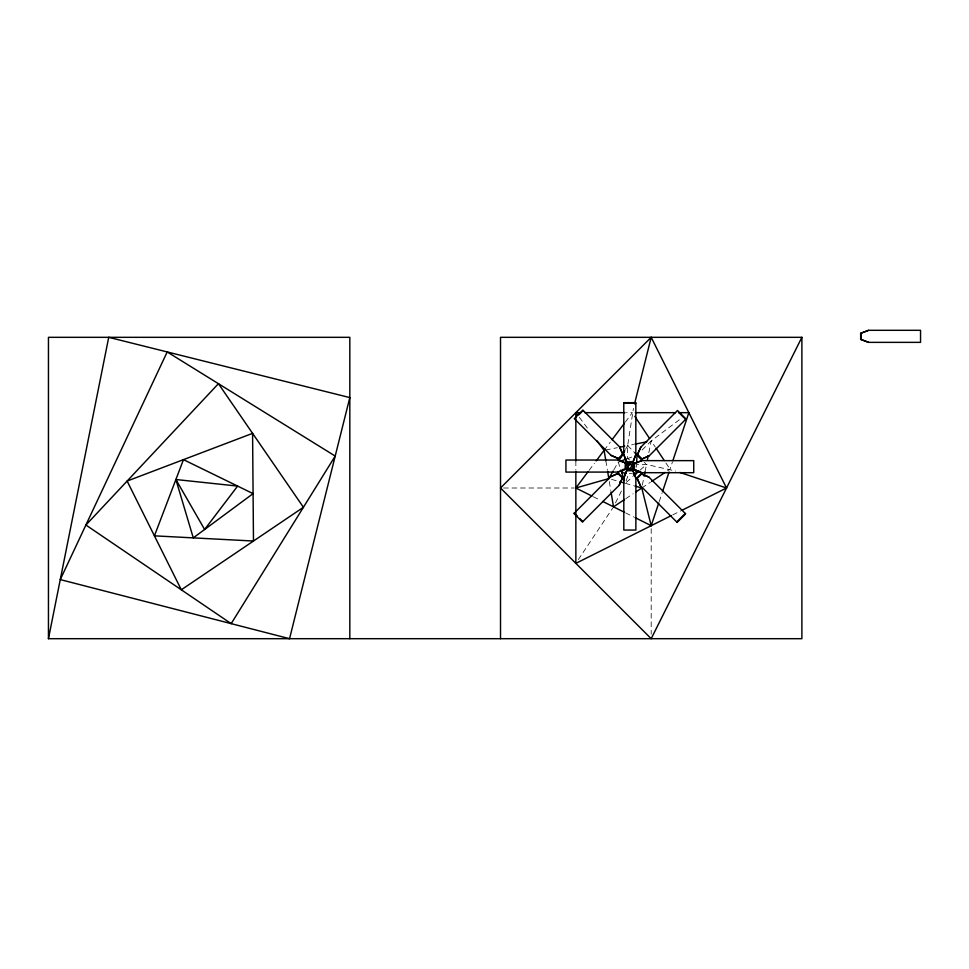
<?xml version="1.0" encoding="UTF-8"?>
<svg xmlns="http://www.w3.org/2000/svg" width="969" height="969" viewBox="0 0 969 969"><rect width="100%" height="100%" fill="white"/><g stroke="black" fill="none" stroke-linecap="round" stroke-linejoin="round"><path stroke-width="0.73" stroke-dasharray="4.84 3.63" d="M636.306 467.155L636.476 464.466L646.48 464.466L675.684 471.055M629.85 460.045L627.646 458.579L627.646 445.631L633.447 408.312M642.362 485.057L643.84 477.705M645.015 471.818L646.48 464.466L644.397 462.37M648.842 452.693L651.192 440.919L680.626 418.838M659.199 501.663L662.021 493.185M667.568 470.813L670.027 469.166L672.389 462.104M626.18 480.794L628.82 473.296L631.655 473.526M615.485 502.923L622.679 488.533M613.886 469.711L618.234 462.104L620.439 468.73M625.477 449.434L627.646 445.631L633.532 444.444M578.36 559.585L612.687 508.095M589.091 470.353L594.397 463.279M604.099 450.331L610.288 442.094M625.296 422.084L632.357 412.661L626.41 412.661M642.108 450.004L651.192 440.919L655.286 447.06M626.349 482.356L632.709 476.7M640.121 470.11L646.48 464.466M625.804 498.647L633.181 493.742M641.781 488.001L650.369 482.271M672.716 514.914L680.795 510.881M627.646 458.579L631.679 457.065M605.577 450.04L617.35 447.69M503.517 488.001L574.338 488.001M611.56 479.376L618.428 481.339M625.296 483.301L633.532 485.651M593.343 496.746L600.065 500.113M625.635 512.892L633.702 516.937M627.646 445.631L636.015 454.001M579.377 417.373L588.207 429.146M665.933 463.025L670.027 469.166M605.843 460.747L607.321 469.662M609.307 481.557L610.797 490.484M651.192 528.686L651.192 634.174M575.852 460.881L575.852 469.929"/><path stroke-width="1.45" d="M636.136 469.844L635.894 473.877L633.06 473.647M636.56 463.121L637.069 455.042M500.513 638.692L500.513 337.321L801.884 337.321L801.884 638.692L48.45 638.692L108.722 337.321L349.821 397.593L289.549 638.692L60.272 579.583L167.201 351.941L335.201 456.072L231.179 623.648L85.902 525.028L218.425 383.688L303.418 507.284L181.312 589.794L127.121 481.06L252.582 433.361L253.478 541.029L154.422 535.845L183.468 459.645L253.079 493.633L193.279 537.88L175.886 479.522L237.623 486.087L204.629 529.486L175.886 479.522M644.131 476.239L645.015 471.818M647.365 460.045L648.249 455.636M634.525 403.964L651.192 337.321L726.532 488.001L682.14 510.203M634.562 466.67L632.648 468.875L626.761 469.468L628.384 463.582L632.357 465.193L629.705 469.166L627.573 466.525L630.371 464.393M635.046 517.603L651.192 525.683L658.726 503.081M662.493 491.767L669.082 472M672.849 460.699L688.862 412.661L678.457 412.661M623.818 478.117L626.834 470.171L632.866 470.171L635.87 478.117L635.87 530.055L623.818 530.055L623.818 478.117L626.834 470.171M632.818 462.552L635.834 454.606L635.834 402.668L623.782 402.668L623.782 454.606L626.798 462.552L632.818 462.552L635.834 454.606M623.237 469.166L621.759 472.702L625.998 473.054M625.683 463.279L626.664 460.929M619.179 485.275L622.667 477.523L618.404 473.26L610.664 476.748L573.939 513.473L582.454 522L619.179 485.275L622.667 477.523M637.287 454.958L640.775 447.218L677.501 410.493L686.028 419.008L649.303 455.733L641.551 459.221L637.287 454.958L640.775 447.218M801.884 337.321L651.192 638.692L500.513 488.001L651.192 337.321M591.998 496.08L575.852 488.001L608.811 478.589L613.159 470.982M618.961 460.844L624.751 450.694M575.852 488.001L588.207 471.528M596.153 460.929L604.099 450.331L597.037 440.919M612.045 439.744L624.411 423.259M578.941 414.744L583.205 410.481M611.039 455.357L618.416 458.482L622.679 454.219L619.554 446.842L582.829 410.117L574.302 418.632L611.039 455.357L618.779 458.846L623.043 454.582L619.554 446.842M610.664 476.748L618.404 473.26M641.551 459.221L649.303 455.733M636.912 477.899L641.175 473.635L648.927 477.123L685.652 513.849L677.125 522.376L640.4 485.651L636.912 477.899L640.4 485.651M637.287 478.274L641.551 474.011L648.927 477.123M676.762 522L685.277 513.473M633.774 475.767L639.068 471.055M624.581 499.471L613.522 506.848L611.039 491.973M635.628 492.107L641.781 488.001L651.192 525.683M651.604 481.46L665.109 472.448M625.926 464.95L632.067 461.523L635.373 463.727M671.372 515.593L575.852 563.352L575.852 471.431M860.666 333.324L868.612 330.308L920.55 330.308L920.55 342.36L868.612 342.36L860.666 339.344L860.666 333.324L868.612 330.308M633.847 463.654L641.793 460.638L693.731 460.638L693.731 472.69L641.793 472.69L633.847 469.674L633.847 463.654L641.793 460.638M617.871 472.085L625.817 469.069L625.817 463.049L617.871 460.033L565.932 460.033L565.932 472.085L617.871 472.085L625.817 469.069M619.579 461.607L626.301 459.076M620.293 447.097L624.702 446.212M635.01 444.153L646.783 441.803M860.666 339.344L868.612 342.36M623.782 403.189L635.834 403.189M575.852 460.881L575.852 412.661L580.31 412.661M584.767 412.661L624.92 412.661M635.337 412.661L675.478 412.661M623.782 454.606L626.798 462.019L632.818 462.019M617.871 460.033L625.817 463.049M633.847 469.674L641.793 472.69M626.834 470.692L632.866 470.692L635.87 478.117M619.797 481.726L623.915 482.901M634.913 486.038L641.781 488.001M679.923 472.472L726.532 488.001M602.754 501.457L624.29 512.226M679.269 412.988L685.652 419.383M637.663 454.594L641.926 458.858M634.974 452.947L642.302 460.275M618.04 473.635L622.304 477.887M574.302 513.098L577.5 516.295M579.632 518.427L582.829 521.625M575.852 412.661L577.621 415.023M634.816 416.343L649.557 438.46M656.11 448.284L664.298 460.566M625.393 466.913L626.761 469.468M620.875 470.05L624.411 480.648M604.099 450.331L605.843 460.747M607.575 471.152L608.811 478.589M632.067 461.523L632.648 468.875M861.187 333.324L861.187 339.344M634.368 463.654L634.368 469.674M625.284 463.049L625.284 469.069M349.821 638.692L349.821 337.321L48.45 337.321L48.45 638.692"/></g></svg>
